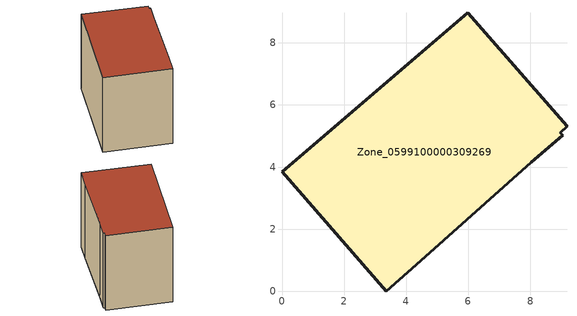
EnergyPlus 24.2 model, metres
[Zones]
Zone_0599100000309269
 floor ground (C_G): 9.04,5.02 8.04,4.16 4.48,0.98 3.36,0 0,3.84 5.99,8.97 9.18,5.31 8.97,5.11 z0
 wall outside (C_F): 3.36,0 4.48,0.98 8.04,4.16 9.04,5.02 8.97,5.11 9.18,5.31 5.99,8.97 0,3.84 3.36,0 z0:6.5
 roof outside (C_R): 8.04,4.16 9.04,5.02 8.97,5.11 9.18,5.31 5.99,8.97 0,3.84 3.36,0 4.48,0.98 z6.5
[BUILDING]
Pand.0599100000309269: North Axis=0; Terrain=City; Loads Convergence Tolerance Value=0.04; Temperature Convergence Tolerance Value=0.4; Solar Distribution=FullExterior; Maximum Number of Warmup Days=25; Minimum Number of Warmup Days=1
[Site:Location]
Rotterdam.The.Hague.AP_ZH_NLD Design_Conditions: Latitude=51.96; Longitude=4.45; Time Zone=1; Elevation=-4.5
[SITE:GROUNDTEMPERATURE:BUILDINGSURFACE]
18, 18, 18, 18, 18, 18, 18, 18, 18, 18, 18, 18
[MATERIAL] Thermal Absorptance=0.9; Solar Absorptance=0.7; Visible Absorptance=0.7
Name | Roughness | Thickness | Conductivity | Density | Specific Heat
G.TI.1946 | MediumSmooth | 0.15 | 1 | 540 | 1210
F.TI.1946 | Rough | 0.3 | 0.857143 | 1920 | 840
R.TI.1946 | MediumRough | 0.2 | 0.1 | 1500 | 1000
[CONSTRUCTION]
C_G: G.TI.1946
C_F: F.TI.1946
C_R: R.TI.1946
[ZONE]
Zone_0599100000309269: Type=1; Multiplier=1; Ceiling Height=Autocalculate; Volume=Autocalculate; Floor Area=autocalculate; Part of Total Floor Area=Yes
[ZONEINFILTRATION:DESIGNFLOWRATE]
Infil_Zone_0599100000309269: Zone or ZoneList or Space or SpaceList=Zone_0599100000309269; Schedule=AlwaysOn; Design Flow Rate Calculation Method=Flow/Area; Flow Rate per Floor Area=0.003; Constant Term Coefficient=1; Temperature Term Coefficient=0; Velocity Term Coefficient=0; Velocity Squared Term Coefficient=0
[HVACTEMPLATE:ZONE:IDEALLOADSAIRSYSTEM]
Zone_0599100000309269: Maximum Heating Supply Air Temperature=50; Minimum Cooling Supply Air Temperature=13; Maximum Heating Supply Air Humidity Ratio=0.0156; Minimum Cooling Supply Air Humidity Ratio=0.0077; Heating Limit=NoLimit; Cooling Limit=NoLimit; Dehumidification Control Type=ConstantSensibleHeatRatio; Cooling Sensible Heat Ratio=0.7; Dehumidification Setpoint=60; Humidification Control Type=None; Humidification Setpoint=30; Outdoor Air Method=None; Outdoor Air Flow Rate per Person=0.00944; Outdoor Air Flow Rate per Zone Floor Area=0; Outdoor Air Flow Rate per Zone=0; Demand Controlled Ventilation Type=None; Outdoor Air Economizer Type=NoEconomizer; Heat Recovery Type=None; Sensible Heat Recovery Effectiveness=0.7; Latent Heat Recovery Effectiveness=0.65
[ZONECONTROL:THERMOSTAT]
ThermostatControl_Zone_0599100000309269: Zone or ZoneList=Zone_0599100000309269; Control Type Schedule=DualSetpointControlType; Control 1=Thermostat_Zone_0599100000309269; Temperature Difference Between Cutout And Setpoint=0
[THERMOSTATSETPOINT:DUALSETPOINT]
Thermostat_Zone_0599100000309269: Heating Setpoint Temperature Schedule=HeatingSetpoint_Zone_0599100000309269; Cooling Setpoint Temperature Schedule=CoolingSetpoint_Zone_0599100000309269
[SCHEDULE:COMPACT]
HeatingSetpoint_Zone_0599100000309269: Through: 12/31, For: AllDays, Until: 24:00, 21
CoolingSetpoint_Zone_0599100000309269: Through: 12/31, For: AllDays, Until: 24:00, 24
DualSetpointControlType: Through: 12/31, For: AllDays, Until: 24:00, 4
AlwaysOn: Through: 12/31, For: AllDays, Until: 24:00, 1
